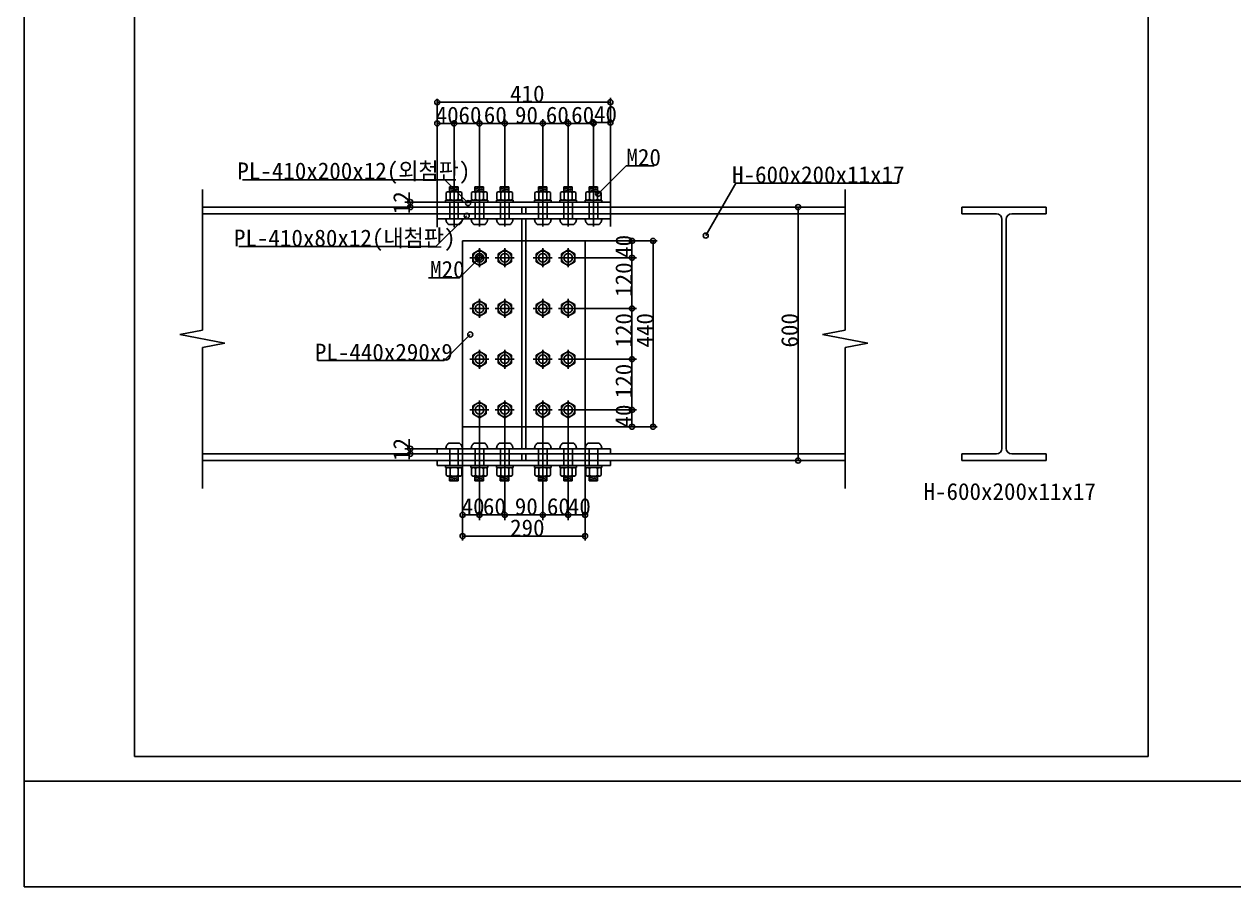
# Model space of a CAD drawing. Extents: x 48 to 5892, y 68 to 4152.
# Drawn here: x 48 to 2912, y 68 to 2110 of the extents above; entities that cross this region are included whole.
import ezdxf

# ---------------------------------------------------------------- set-up
doc = ezdxf.new("R2010")
doc.units = 0
doc.layers.add('_0-0_', color=7, linetype='CONTINUOUS')

msp = doc.modelspace()

# ---------------------------------------------------------------- linework, layer by layer
at = {"layer": '_0-0_', "color": 6}
for p in [(48.1, 4151.6614), (5891.8999, 68.26139)]:
    msp.add_line(p, (48.1, 68.26139), dxfattribs=at)
at = {"layer": '_0-0_', "color": 2}
for p, q in [((309.04999, 376.61137), (309.04999, 3893.3114)), ((2709.05, 3893.3114), (2709.05, 376.61137)), ((2267.7399, 1677.0714), (2467.74, 1677.0714)), ((2267.7399, 1677.0714), (2267.7399, 1661.0713)), ((2267.7399, 1661.0713), (2349.74, 1661.0713)), ((2385.7399, 1661.0713), (2467.74, 1661.0713)), ((2467.74, 1677.0714), (2467.74, 1661.0713)), ((2362.7399, 1648.0713), (2362.7399, 1106.0713)), ((2372.74, 1648.0713), (2372.74, 1106.0713)), ((2267.7399, 1093.0714), (2349.74, 1093.0714)), ((2267.7399, 1077.0714), (2267.7399, 1093.0714)), ((2385.7399, 1093.0714), (2467.74, 1093.0714)), ((2467.74, 1077.0714), (2467.74, 1093.0714)), ((2267.7399, 1077.0714), (2467.74, 1077.0714)), ((2709.05, 376.61137), (309.04999, 376.61137)), ((5891.8999, 318.26139), (48.1, 318.26139))]:
    msp.add_line(p, q, dxfattribs=at)
at = {"layer": '_0-0_', "color": 4}
for p, q in [((1025.7999, 1803.1413), (1025.7999, 1933.6414)), ((1025.7999, 1925.1414), (1435.8, 1925.1414)), ((1435.8, 1805.1414), (1435.8, 1935.6413)), ((1025.7999, 1875.1413), (1065.8, 1875.1413)), ((1065.8, 1803.1413), (1065.8, 1883.1414)), ((1065.8, 1875.1413), (1125.8, 1875.1413)), ((1125.8, 1805.1414), (1125.8, 1885.1413)), ((1125.8, 1875.1413), (1185.8, 1875.1413)), ((1185.8, 1805.1414), (1185.8, 1885.1413)), ((1185.8, 1875.1413), (1275.7999, 1875.1413)), ((1275.7999, 1805.1414), (1275.7999, 1885.1413)), ((1335.7999, 1875.1413), (1275.7999, 1875.1413)), ((1335.7999, 1805.1414), (1335.7999, 1885.1413)), ((1395.8, 1875.1413), (1335.7999, 1875.1413)), ((1395.8, 1805.1414), (1395.8, 1885.1413)), ((1435.8, 1877.1413), (1395.8, 1877.1413)), ((1025.7999, 1629.3813), (1025.7999, 1817.3813)), ((1065.8, 1629.3813), (1065.8, 1817.3813)), ((1125.8, 1631.3813), (1125.8, 1819.3813)), ((1185.8, 1631.3813), (1185.8, 1819.3813)), ((1275.7999, 1631.3813), (1275.7999, 1819.3813)), ((1335.7999, 1631.3813), (1335.7999, 1819.3813)), ((1395.8, 1631.3813), (1395.8, 1819.3813)), ((1435.8, 1631.3813), (1435.8, 1819.3813)), ((1472.888, 1775.0583), (1406.5179, 1708.6884)), ((1539.1469, 1775.0583), (1472.888, 1775.0583)), ((469.99998, 1719.0949), (469.99998, 1385.4149)), ((564.85999, 1741.8814), (1043.5579, 1741.8814)), ((1043.5579, 1741.8814), (1098.8, 1686.6394)), ((1055.2199, 1725.2013), (1075.22, 1721.5613)), ((1055.2199, 1721.6114), (1075.22, 1717.9713)), ((1115.2199, 1725.2013), (1135.2199, 1721.5613)), ((1115.2199, 1721.6114), (1135.2199, 1717.9713)), ((1175.2199, 1725.2013), (1195.2199, 1721.5613)), ((1175.2199, 1721.6114), (1195.2199, 1717.9713)), ((1265.2199, 1725.2013), (1285.22, 1721.5613)), ((1265.2199, 1721.6114), (1285.22, 1717.9713)), ((1325.2199, 1725.2013), (1345.22, 1721.5613)), ((1325.2199, 1721.6114), (1345.22, 1717.9713)), ((1385.2199, 1725.2013), (1405.22, 1721.5613)), ((1385.2199, 1721.6114), (1405.22, 1717.9713)), ((1733.0215, 1733.8913), (1661.3262, 1609.7113)), ((2117.3241, 1733.8913), (1733.0215, 1733.8913)), ((1991.6, 1719.0949), (1991.6, 1385.4149)), ((1055.2199, 1717.6214), (1072.4009, 1714.5014)), ((1115.2199, 1717.6214), (1132.4009, 1714.5014)), ((1175.2199, 1717.6214), (1192.4009, 1714.5014)), ((1265.2199, 1717.6214), (1282.4009, 1714.5014)), ((1325.2199, 1717.6214), (1342.4009, 1714.5014)), ((1385.2199, 1717.6214), (1402.4009, 1714.5014)), ((994.24038, 1689.0714), (948.85948, 1689.0714)), ((994.24038, 1677.0714), (948.85948, 1677.0714)), ((962.10931, 1689.0714), (962.10931, 1677.0714)), ((1040.86, 1689.0714), (986.64592, 1689.0714)), ((1040.86, 1677.0714), (986.64592, 1677.0714)), ((1055.805, 1689.0714), (1055.805, 1649.0713)), ((1075.805, 1689.0714), (1075.805, 1649.0713)), ((1115.8049, 1689.0714), (1115.8049, 1649.0713)), ((1135.805, 1689.0714), (1135.805, 1649.0713)), ((1175.8049, 1689.0714), (1175.8049, 1649.0713)), ((1195.805, 1689.0714), (1195.805, 1649.0713)), ((1265.805, 1689.0714), (1265.805, 1649.0713)), ((1285.8049, 1689.0714), (1285.8049, 1649.0713)), ((1325.805, 1689.0714), (1325.805, 1649.0713)), ((1345.8049, 1689.0714), (1345.8049, 1649.0713)), ((1385.805, 1689.0714), (1385.805, 1649.0713)), ((1405.805, 1689.0714), (1405.805, 1649.0713)), ((1879.9299, 1077.0714), (1879.9299, 1677.0714)), ((1022.5709, 1583.4013), (1095.813, 1656.6434)), ((555.86001, 1583.4013), (1022.5709, 1583.4013)), ((1125.8, 1534.5713), (1125.8, 1579.5713)), ((1185.8, 1534.5713), (1185.8, 1579.5713)), ((1225.7999, 1157.0713), (1225.7999, 1597.0713)), ((1235.7999, 1157.0713), (1235.7999, 1597.0713)), ((1275.7999, 1534.5713), (1275.7999, 1579.5713)), ((1335.7999, 1597.0713), (1451.93, 1597.0713)), ((1335.7999, 1534.5713), (1335.7999, 1579.5713)), ((1440.93, 1597.0713), (1546.8, 1597.0713)), ((1486.9299, 1597.0713), (1486.9299, 1557.0714)), ((1536.93, 1597.0713), (1536.93, 1157.0713)), ((1078.4237, 1509.6951), (1125.8, 1557.0714)), ((1148.3, 1557.0714), (1103.3, 1557.0714)), ((1208.3, 1557.0714), (1163.3, 1557.0714)), ((1298.3, 1557.0714), (1253.2999, 1557.0714)), ((1358.3, 1557.0714), (1313.2999, 1557.0714)), ((1335.7999, 1557.0714), (1451.93, 1557.0714)), ((1440.93, 1557.0714), (1497.9299, 1557.0714)), ((1486.9299, 1437.0713), (1486.9299, 1557.0714)), ((1005.2537, 1509.6951), (1078.4237, 1509.6951)), ((1148.3, 1437.0713), (1103.3, 1437.0713)), ((1125.8, 1414.5713), (1125.8, 1459.5713)), ((1208.3, 1437.0713), (1163.3, 1437.0713)), ((1185.8, 1414.5713), (1185.8, 1459.5713)), ((1298.3, 1437.0713), (1253.2999, 1437.0713)), ((1275.7999, 1414.5713), (1275.7999, 1459.5713)), ((1358.3, 1437.0713), (1313.2999, 1437.0713)), ((1335.7999, 1414.5713), (1335.7999, 1459.5713)), ((1335.7999, 1437.0713), (1451.93, 1437.0713)), ((1440.93, 1437.0713), (1497.9299, 1437.0713)), ((1486.9299, 1317.0713), (1486.9299, 1437.0713)), ((469.99998, 1385.4149), (416.65998, 1375.2548)), ((416.65998, 1375.2548), (523.34002, 1354.9349)), ((1042.3172, 1313.8788), (1103.9982, 1375.5598)), ((1991.6, 1385.4149), (1938.26, 1375.2548)), ((1938.26, 1375.2548), (2044.94, 1354.9349)), ((523.34002, 1354.9349), (469.99998, 1344.7748)), ((2044.94, 1354.9349), (1991.6, 1344.7748)), ((469.99998, 1344.7748), (469.99998, 1011.0948)), ((1125.8, 1294.5714), (1125.8, 1339.5713)), ((1185.8, 1294.5714), (1185.8, 1339.5713)), ((1275.7999, 1294.5714), (1275.7999, 1339.5713)), ((1335.7999, 1294.5714), (1335.7999, 1339.5713)), ((1991.6, 1344.7748), (1991.6, 1011.0948)), ((742.86001, 1313.8788), (1042.3172, 1313.8788)), ((1148.3, 1317.0713), (1103.3, 1317.0713)), ((1208.3, 1317.0713), (1163.3, 1317.0713)), ((1298.3, 1317.0713), (1253.2999, 1317.0713)), ((1358.3, 1317.0713), (1313.2999, 1317.0713)), ((1335.7999, 1317.0713), (1451.93, 1317.0713)), ((1440.93, 1317.0713), (1497.9299, 1317.0713)), ((1486.9299, 1197.0714), (1486.9299, 1317.0713)), ((1085.7999, 1207.0714), (1085.7999, 982.0949)), ((1125.8, 1174.5714), (1125.8, 1219.5713)), ((1125.8, 1207.0714), (1125.8, 982.0949)), ((1185.8, 1174.5714), (1185.8, 1219.5713)), ((1185.8, 1207.0714), (1185.8, 982.0949)), ((1275.7999, 1174.5714), (1275.7999, 1219.5713)), ((1275.7999, 1207.0714), (1275.7999, 982.0949)), ((1335.7999, 1174.5714), (1335.7999, 1219.5713)), ((1335.7999, 1207.0714), (1335.7999, 982.0949)), ((1375.8, 1207.0714), (1375.8, 982.0949)), ((1148.3, 1197.0714), (1103.3, 1197.0714)), ((1208.3, 1197.0714), (1163.3, 1197.0714)), ((1298.3, 1197.0714), (1253.2999, 1197.0714)), ((1358.3, 1197.0714), (1313.2999, 1197.0714)), ((1335.7999, 1197.0714), (1451.93, 1197.0714)), ((1440.93, 1197.0714), (1497.9299, 1197.0714)), ((1486.9299, 1197.0714), (1486.9299, 1157.0713)), ((1335.7999, 1157.0713), (1451.93, 1157.0713)), ((1440.93, 1157.0713), (1546.8, 1157.0713)), ((994.24038, 1105.0713), (948.85948, 1105.0713)), ((994.24038, 1093.0714), (948.85948, 1093.0714)), ((962.10931, 1093.0714), (962.10931, 1105.0713)), ((1040.86, 1105.0713), (986.64592, 1105.0713)), ((1040.86, 1093.0714), (986.64592, 1093.0714)), ((1055.805, 1065.0714), (1055.805, 1105.0713)), ((1075.805, 1065.0714), (1075.805, 1105.0713)), ((1115.8049, 1065.0714), (1115.8049, 1105.0713)), ((1135.805, 1065.0714), (1135.805, 1105.0713)), ((1175.8049, 1065.0714), (1175.8049, 1105.0713)), ((1195.805, 1065.0714), (1195.805, 1105.0713)), ((1265.805, 1065.0714), (1265.805, 1105.0713)), ((1285.8049, 1065.0714), (1285.8049, 1105.0713)), ((1325.805, 1065.0714), (1325.805, 1105.0713)), ((1345.8049, 1065.0714), (1345.8049, 1105.0713)), ((1385.805, 1065.0714), (1385.805, 1105.0713)), ((1405.805, 1065.0714), (1405.805, 1105.0713)), ((1055.2199, 1036.5214), (1072.4009, 1039.6413)), ((1055.2199, 1032.5313), (1075.22, 1036.1713)), ((1055.2199, 1028.9413), (1075.22, 1032.5814)), ((1115.2199, 1036.5214), (1132.4009, 1039.6413)), ((1115.2199, 1032.5313), (1135.2199, 1036.1713)), ((1115.2199, 1028.9413), (1135.2199, 1032.5814)), ((1175.2199, 1036.5214), (1192.4009, 1039.6413)), ((1175.2199, 1032.5313), (1195.2199, 1036.1713)), ((1175.2199, 1028.9413), (1195.2199, 1032.5814)), ((1265.2199, 1036.5214), (1282.4009, 1039.6413)), ((1265.2199, 1032.5313), (1285.22, 1036.1713)), ((1265.2199, 1028.9413), (1285.22, 1032.5814)), ((1325.2199, 1036.5214), (1342.4009, 1039.6413)), ((1325.2199, 1032.5313), (1345.22, 1036.1713)), ((1325.2199, 1028.9413), (1345.22, 1032.5814)), ((1385.2199, 1036.5214), (1402.4009, 1039.6413)), ((1385.2199, 1032.5313), (1405.22, 1036.1713)), ((1385.2199, 1028.9413), (1405.22, 1032.5814)), ((1085.7999, 987.38134), (1085.7999, 888.14139)), ((1125.8, 987.38134), (1125.8, 936.38138)), ((1185.8, 987.38134), (1185.8, 936.38138)), ((1275.7999, 987.38134), (1275.7999, 936.38138)), ((1335.7999, 987.38134), (1335.7999, 936.38138)), ((1375.8, 987.38134), (1375.8, 888.14139)), ((1085.7999, 948.38136), (1125.8, 948.38136)), ((1185.8, 948.38136), (1125.8, 948.38136)), ((1185.8, 948.38136), (1275.7999, 948.38136)), ((1335.7999, 948.38136), (1275.7999, 948.38136)), ((1335.7999, 948.38136), (1375.8, 948.38136)), ((1085.7999, 898.38138), (1375.8, 898.38138))]:
    msp.add_line(p, q, dxfattribs=at)
at = {"layer": '_0-0_', "color": 3}
for p, q in [((1055.2199, 1725.2013), (1055.2199, 1713.5714)), ((1075.22, 1725.2013), (1055.2199, 1725.2013)), ((1075.22, 1725.2013), (1075.22, 1713.5714)), ((1115.2199, 1725.2013), (1115.2199, 1713.5714)), ((1135.2199, 1725.2013), (1115.2199, 1725.2013)), ((1135.2199, 1725.2013), (1135.2199, 1713.5714)), ((1175.2199, 1725.2013), (1175.2199, 1713.5714)), ((1195.2199, 1725.2013), (1175.2199, 1725.2013)), ((1195.2199, 1725.2013), (1195.2199, 1713.5714)), ((1265.2199, 1725.2013), (1265.2199, 1713.5714)), ((1285.22, 1725.2013), (1265.2199, 1725.2013)), ((1285.22, 1725.2013), (1285.22, 1713.5714)), ((1325.2199, 1725.2013), (1325.2199, 1713.5714)), ((1345.22, 1725.2013), (1325.2199, 1725.2013)), ((1345.22, 1725.2013), (1345.22, 1713.5714)), ((1385.2199, 1725.2013), (1385.2199, 1713.5714)), ((1405.22, 1725.2013), (1385.2199, 1725.2013)), ((1405.22, 1725.2013), (1405.22, 1713.5714)), ((1045.8049, 1693.5714), (1085.8049, 1693.5714)), ((1045.8049, 1689.0714), (1045.8049, 1693.5714)), ((1050.505, 1713.5714), (1047.2999, 1711.4003)), ((1047.2999, 1695.7313), (1047.2999, 1711.4003)), ((1050.505, 1693.5714), (1047.2999, 1695.7313)), ((1050.505, 1713.5714), (1081.1039, 1713.5714)), ((1050.505, 1693.5714), (1081.1039, 1693.5714)), ((1053.359, 1713.5714), (1056.5729, 1711.4003)), ((1053.359, 1693.5714), (1056.5729, 1695.7313)), ((1059.7689, 1713.5714), (1056.5729, 1711.4003)), ((1056.5729, 1695.7313), (1056.5729, 1711.4003)), ((1059.7689, 1693.5714), (1056.5729, 1695.7313)), ((1071.84, 1713.5714), (1075.036, 1711.4003)), ((1071.84, 1693.5714), (1075.036, 1695.7313)), ((1078.241, 1713.5714), (1075.036, 1711.4003)), ((1075.036, 1695.7313), (1075.036, 1711.4003)), ((1078.241, 1693.5714), (1075.036, 1695.7313)), ((1081.1039, 1713.5714), (1084.2999, 1711.4003)), ((1081.1039, 1693.5714), (1084.2999, 1695.7313)), ((1084.2999, 1695.7313), (1084.2999, 1711.4003)), ((1085.8049, 1693.5714), (1085.8049, 1689.0714)), ((1105.8049, 1693.5714), (1145.805, 1693.5714)), ((1105.8049, 1689.0714), (1105.8049, 1693.5714)), ((1110.5049, 1713.5714), (1107.2999, 1711.4003)), ((1107.2999, 1695.7313), (1107.2999, 1711.4003)), ((1110.5049, 1693.5714), (1107.2999, 1695.7313)), ((1110.5049, 1713.5714), (1141.1039, 1713.5714)), ((1110.5049, 1693.5714), (1141.1039, 1693.5714)), ((1113.359, 1713.5714), (1116.5729, 1711.4003)), ((1113.359, 1693.5714), (1116.5729, 1695.7313)), ((1119.7689, 1713.5714), (1116.5729, 1711.4003)), ((1116.5729, 1695.7313), (1116.5729, 1711.4003)), ((1119.7689, 1693.5714), (1116.5729, 1695.7313)), ((1131.8399, 1713.5714), (1135.036, 1711.4003)), ((1131.8399, 1693.5714), (1135.036, 1695.7313)), ((1138.241, 1713.5714), (1135.036, 1711.4003)), ((1135.036, 1695.7313), (1135.036, 1711.4003)), ((1138.241, 1693.5714), (1135.036, 1695.7313)), ((1141.1039, 1713.5714), (1144.2999, 1711.4003)), ((1141.1039, 1693.5714), (1144.2999, 1695.7313)), ((1144.2999, 1695.7313), (1144.2999, 1711.4003)), ((1145.805, 1693.5714), (1145.805, 1689.0714)), ((1165.8049, 1693.5714), (1205.805, 1693.5714)), ((1165.8049, 1689.0714), (1165.8049, 1693.5714)), ((1170.5049, 1713.5714), (1167.2999, 1711.4003)), ((1167.2999, 1695.7313), (1167.2999, 1711.4003)), ((1170.5049, 1693.5714), (1167.2999, 1695.7313)), ((1170.5049, 1713.5714), (1201.1039, 1713.5714)), ((1170.5049, 1693.5714), (1201.1039, 1693.5714)), ((1173.359, 1713.5714), (1176.5729, 1711.4003)), ((1173.359, 1693.5714), (1176.5729, 1695.7313)), ((1179.7689, 1713.5714), (1176.5729, 1711.4003)), ((1176.5729, 1695.7313), (1176.5729, 1711.4003)), ((1179.7689, 1693.5714), (1176.5729, 1695.7313)), ((1191.8399, 1713.5714), (1195.036, 1711.4003)), ((1191.8399, 1693.5714), (1195.036, 1695.7313)), ((1198.241, 1713.5714), (1195.036, 1711.4003)), ((1195.036, 1695.7313), (1195.036, 1711.4003)), ((1198.241, 1693.5714), (1195.036, 1695.7313)), ((1201.1039, 1713.5714), (1204.2999, 1711.4003)), ((1201.1039, 1693.5714), (1204.2999, 1695.7313)), ((1204.2999, 1695.7313), (1204.2999, 1711.4003)), ((1205.805, 1693.5714), (1205.805, 1689.0714)), ((1255.805, 1693.5714), (1295.8049, 1693.5714)), ((1255.805, 1689.0714), (1255.805, 1693.5714)), ((1260.505, 1713.5714), (1257.3, 1711.4003)), ((1257.3, 1695.7313), (1257.3, 1711.4003)), ((1260.505, 1693.5714), (1257.3, 1695.7313)), ((1260.505, 1713.5714), (1291.104, 1713.5714)), ((1260.505, 1693.5714), (1291.104, 1693.5714)), ((1263.3589, 1713.5714), (1266.5729, 1711.4003)), ((1263.3589, 1693.5714), (1266.5729, 1695.7313)), ((1269.769, 1713.5714), (1266.5729, 1711.4003)), ((1266.5729, 1695.7313), (1266.5729, 1711.4003)), ((1269.769, 1693.5714), (1266.5729, 1695.7313)), ((1281.84, 1713.5714), (1285.036, 1711.4003)), ((1281.84, 1693.5714), (1285.036, 1695.7313)), ((1288.2409, 1713.5714), (1285.036, 1711.4003)), ((1285.036, 1695.7313), (1285.036, 1711.4003)), ((1288.2409, 1693.5714), (1285.036, 1695.7313)), ((1291.104, 1713.5714), (1294.3, 1711.4003)), ((1291.104, 1693.5714), (1294.3, 1695.7313)), ((1294.3, 1695.7313), (1294.3, 1711.4003)), ((1295.8049, 1693.5714), (1295.8049, 1689.0714)), ((1315.805, 1693.5714), (1355.8049, 1693.5714)), ((1315.805, 1689.0714), (1315.805, 1693.5714)), ((1320.505, 1713.5714), (1317.2999, 1711.4003)), ((1317.2999, 1695.7313), (1317.2999, 1711.4003)), ((1320.505, 1693.5714), (1317.2999, 1695.7313)), ((1320.505, 1713.5714), (1351.1039, 1713.5714)), ((1320.505, 1693.5714), (1351.1039, 1693.5714)), ((1323.359, 1713.5714), (1326.5729, 1711.4003)), ((1323.359, 1693.5714), (1326.5729, 1695.7313)), ((1329.7689, 1713.5714), (1326.5729, 1711.4003)), ((1326.5729, 1695.7313), (1326.5729, 1711.4003)), ((1329.7689, 1693.5714), (1326.5729, 1695.7313)), ((1341.84, 1713.5714), (1345.036, 1711.4003)), ((1341.84, 1693.5714), (1345.036, 1695.7313)), ((1348.2409, 1713.5714), (1345.036, 1711.4003)), ((1345.036, 1695.7313), (1345.036, 1711.4003)), ((1348.2409, 1693.5714), (1345.036, 1695.7313)), ((1351.1039, 1713.5714), (1354.3, 1711.4003)), ((1351.1039, 1693.5714), (1354.3, 1695.7313)), ((1354.3, 1695.7313), (1354.3, 1711.4003)), ((1355.8049, 1693.5714), (1355.8049, 1689.0714)), ((1375.8049, 1693.5714), (1415.8049, 1693.5714)), ((1375.8049, 1689.0714), (1375.8049, 1693.5714)), ((1380.505, 1713.5714), (1377.2999, 1711.4003)), ((1377.2999, 1695.7313), (1377.2999, 1711.4003)), ((1380.505, 1693.5714), (1377.2999, 1695.7313)), ((1380.505, 1713.5714), (1411.1039, 1713.5714)), ((1380.505, 1693.5714), (1411.1039, 1693.5714)), ((1383.359, 1713.5714), (1386.5729, 1711.4003)), ((1383.359, 1693.5714), (1386.5729, 1695.7313)), ((1389.7689, 1713.5714), (1386.5729, 1711.4003)), ((1386.5729, 1695.7313), (1386.5729, 1711.4003)), ((1389.7689, 1693.5714), (1386.5729, 1695.7313)), ((1401.84, 1713.5714), (1405.036, 1711.4003)), ((1401.84, 1693.5714), (1405.036, 1695.7313)), ((1408.2409, 1713.5714), (1405.036, 1711.4003)), ((1405.036, 1695.7313), (1405.036, 1711.4003)), ((1408.2409, 1693.5714), (1405.036, 1695.7313)), ((1411.1039, 1713.5714), (1414.3, 1711.4003)), ((1411.1039, 1693.5714), (1414.3, 1695.7313)), ((1414.3, 1695.7313), (1414.3, 1711.4003)), ((1415.8049, 1693.5714), (1415.8049, 1689.0714)), ((1991.6, 1677.0714), (469.99998, 1677.0714)), ((1991.6, 1661.0713), (469.99998, 1661.0713)), ((1025.7999, 1689.0714), (1435.8, 1689.0714)), ((1025.7999, 1677.0714), (1025.7999, 1689.0714)), ((1435.8, 1677.0714), (1025.7999, 1677.0714)), ((1025.7999, 1661.0713), (1435.8, 1661.0713)), ((1025.7999, 1649.0713), (1025.7999, 1661.0713)), ((1085.8049, 1689.0714), (1045.8049, 1689.0714)), ((1145.805, 1689.0714), (1105.8049, 1689.0714)), ((1205.805, 1689.0714), (1165.8049, 1689.0714)), ((1225.7999, 1661.0713), (1225.7999, 1677.0714)), ((1235.7999, 1661.0713), (1235.7999, 1677.0714)), ((1295.8049, 1689.0714), (1255.805, 1689.0714)), ((1355.8049, 1689.0714), (1315.805, 1689.0714)), ((1415.8049, 1689.0714), (1375.8049, 1689.0714)), ((1435.8, 1689.0714), (1435.8, 1677.0714)), ((1435.8, 1661.0713), (1435.8, 1649.0713)), ((1435.8, 1649.0713), (1025.7999, 1649.0713)), ((1085.2999, 1649.0713), (1046.2999, 1649.0713)), ((1046.2999, 1649.0713), (1046.3992, 1647.3448)), ((1046.3992, 1647.3448), (1046.6966, 1645.6474)), ((1046.6966, 1645.6474), (1047.1925, 1643.9788)), ((1047.1925, 1643.9788), (1047.8867, 1642.3393)), ((1047.8867, 1642.3393), (1048.7793, 1640.7288)), ((1048.7793, 1640.7288), (1049.8701, 1639.1474)), ((1049.8701, 1639.1474), (1051.1594, 1637.5949)), ((1051.1594, 1637.5949), (1052.6469, 1636.0714)), ((1078.953, 1636.0714), (1052.6469, 1636.0714)), ((1080.4405, 1637.5949), (1078.953, 1636.0714)), ((1081.7297, 1639.1474), (1080.4405, 1637.5949)), ((1082.8206, 1640.7288), (1081.7297, 1639.1474)), ((1083.7132, 1642.3393), (1082.8206, 1640.7288)), ((1084.4074, 1643.9788), (1083.7132, 1642.3393)), ((1084.9033, 1645.6474), (1084.4074, 1643.9788)), ((1085.2008, 1647.3448), (1084.9033, 1645.6474)), ((1085.2999, 1649.0713), (1085.2008, 1647.3448)), ((1145.2999, 1649.0713), (1106.2999, 1649.0713)), ((1106.2999, 1649.0713), (1106.3992, 1647.3448)), ((1106.3992, 1647.3448), (1106.6966, 1645.6474)), ((1106.6966, 1645.6474), (1107.1925, 1643.9788)), ((1107.1925, 1643.9788), (1107.8867, 1642.3393)), ((1107.8867, 1642.3393), (1108.7793, 1640.7288)), ((1108.7793, 1640.7288), (1109.8701, 1639.1474)), ((1109.8701, 1639.1474), (1111.1594, 1637.5949)), ((1111.1594, 1637.5949), (1112.647, 1636.0714)), ((1138.953, 1636.0714), (1112.647, 1636.0714)), ((1140.4405, 1637.5949), (1138.953, 1636.0714)), ((1141.7297, 1639.1474), (1140.4405, 1637.5949)), ((1142.8207, 1640.7288), (1141.7297, 1639.1474)), ((1143.7132, 1642.3393), (1142.8207, 1640.7288)), ((1144.4074, 1643.9788), (1143.7132, 1642.3393)), ((1144.9033, 1645.6474), (1144.4074, 1643.9788)), ((1145.2008, 1647.3448), (1144.9033, 1645.6474)), ((1145.2999, 1649.0713), (1145.2008, 1647.3448)), ((1205.2999, 1649.0713), (1166.2999, 1649.0713)), ((1166.2999, 1649.0713), (1166.3991, 1647.3448)), ((1166.3991, 1647.3448), (1166.6966, 1645.6474)), ((1166.6966, 1645.6474), (1167.1925, 1643.9788)), ((1167.1925, 1643.9788), (1167.8867, 1642.3393)), ((1167.8867, 1642.3393), (1168.7792, 1640.7288)), ((1168.7792, 1640.7288), (1169.8701, 1639.1474)), ((1169.8701, 1639.1474), (1171.1593, 1637.5949)), ((1171.1593, 1637.5949), (1172.647, 1636.0714)), ((1198.9529, 1636.0714), (1172.647, 1636.0714)), ((1200.4405, 1637.5949), (1198.9529, 1636.0714)), ((1201.7297, 1639.1474), (1200.4405, 1637.5949)), ((1202.8207, 1640.7288), (1201.7297, 1639.1474)), ((1203.7132, 1642.3393), (1202.8207, 1640.7288)), ((1204.4074, 1643.9788), (1203.7132, 1642.3393)), ((1204.9032, 1645.6474), (1204.4074, 1643.9788)), ((1205.2008, 1647.3448), (1204.9032, 1645.6474)), ((1205.2999, 1649.0713), (1205.2008, 1647.3448)), ((1225.7999, 1649.0713), (1225.7999, 1597.0713)), ((1235.7999, 1649.0713), (1235.7999, 1597.0713)), ((1295.3, 1649.0713), (1256.3, 1649.0713)), ((1256.3, 1649.0713), (1256.3991, 1647.3448)), ((1256.3991, 1647.3448), (1256.6966, 1645.6474)), ((1256.6966, 1645.6474), (1257.1925, 1643.9788)), ((1257.1925, 1643.9788), (1257.8867, 1642.3393)), ((1257.8867, 1642.3393), (1258.7793, 1640.7288)), ((1258.7793, 1640.7288), (1259.8702, 1639.1474)), ((1259.8702, 1639.1474), (1261.1594, 1637.5949)), ((1261.1594, 1637.5949), (1262.6469, 1636.0714)), ((1288.953, 1636.0714), (1262.6469, 1636.0714)), ((1290.4405, 1637.5949), (1288.953, 1636.0714)), ((1291.7298, 1639.1474), (1290.4405, 1637.5949)), ((1292.8206, 1640.7288), (1291.7298, 1639.1474)), ((1293.7132, 1642.3393), (1292.8206, 1640.7288)), ((1294.4074, 1643.9788), (1293.7132, 1642.3393)), ((1294.9033, 1645.6474), (1294.4074, 1643.9788)), ((1295.2007, 1647.3448), (1294.9033, 1645.6474)), ((1295.3, 1649.0713), (1295.2007, 1647.3448)), ((1355.2999, 1649.0713), (1316.3, 1649.0713)), ((1316.3, 1649.0713), (1316.3991, 1647.3448)), ((1316.3991, 1647.3448), (1316.6966, 1645.6474)), ((1316.6966, 1645.6474), (1317.1925, 1643.9788)), ((1317.1925, 1643.9788), (1317.8867, 1642.3393)), ((1317.8867, 1642.3393), (1318.7793, 1640.7288)), ((1318.7793, 1640.7288), (1319.8702, 1639.1474)), ((1319.8702, 1639.1474), (1321.1594, 1637.5949)), ((1321.1594, 1637.5949), (1322.6469, 1636.0714)), ((1348.953, 1636.0714), (1322.6469, 1636.0714)), ((1350.4405, 1637.5949), (1348.953, 1636.0714)), ((1351.7297, 1639.1474), (1350.4405, 1637.5949)), ((1352.8206, 1640.7288), (1351.7297, 1639.1474)), ((1353.7132, 1642.3393), (1352.8206, 1640.7288)), ((1354.4074, 1643.9788), (1353.7132, 1642.3393)), ((1354.9033, 1645.6474), (1354.4074, 1643.9788)), ((1355.2008, 1647.3448), (1354.9033, 1645.6474)), ((1355.2999, 1649.0713), (1355.2008, 1647.3448)), ((1415.2999, 1649.0713), (1376.3, 1649.0713)), ((1376.3, 1649.0713), (1376.3991, 1647.3448)), ((1376.3991, 1647.3448), (1376.6966, 1645.6474)), ((1376.6966, 1645.6474), (1377.1925, 1643.9788)), ((1377.1925, 1643.9788), (1377.8867, 1642.3393)), ((1377.8867, 1642.3393), (1378.7793, 1640.7288)), ((1378.7793, 1640.7288), (1379.8702, 1639.1474)), ((1379.8702, 1639.1474), (1381.1594, 1637.5949)), ((1381.1594, 1637.5949), (1382.6469, 1636.0714)), ((1408.953, 1636.0714), (1382.6469, 1636.0714)), ((1410.4405, 1637.5949), (1408.953, 1636.0714)), ((1411.7297, 1639.1474), (1410.4405, 1637.5949)), ((1412.8206, 1640.7288), (1411.7297, 1639.1474)), ((1413.7132, 1642.3393), (1412.8206, 1640.7288)), ((1414.4074, 1643.9788), (1413.7132, 1642.3393)), ((1414.9033, 1645.6474), (1414.4074, 1643.9788)), ((1415.2008, 1647.3448), (1414.9033, 1645.6474)), ((1415.2999, 1649.0713), (1415.2008, 1647.3448)), ((1085.7999, 1597.0713), (1375.8, 1597.0713)), ((1085.7999, 1157.0713), (1085.7999, 1597.0713)), ((1109.805, 1566.3264), (1125.8, 1575.5714)), ((1125.8, 1575.5714), (1141.805, 1566.3264)), ((1169.805, 1566.3264), (1185.8, 1575.5714)), ((1185.8, 1575.5714), (1201.805, 1566.3264)), ((1259.805, 1566.3264), (1275.7999, 1575.5714)), ((1275.7999, 1575.5714), (1291.805, 1566.3264)), ((1319.805, 1566.3264), (1335.7999, 1575.5714)), ((1335.7999, 1575.5714), (1351.805, 1566.3264)), ((1375.8, 1597.0713), (1375.8, 1157.0713)), ((1109.805, 1547.8163), (1109.805, 1566.3264)), ((1125.8, 1538.5713), (1109.805, 1547.8163)), ((1141.805, 1547.8264), (1125.8, 1538.5713)), ((1141.805, 1566.3264), (1141.805, 1547.8264)), ((1169.805, 1547.8163), (1169.805, 1566.3264)), ((1185.8, 1538.5713), (1169.805, 1547.8163)), ((1201.805, 1547.8264), (1185.8, 1538.5713)), ((1201.805, 1566.3264), (1201.805, 1547.8264)), ((1259.805, 1547.8163), (1259.805, 1566.3264)), ((1275.7999, 1538.5713), (1259.805, 1547.8163)), ((1291.805, 1547.8264), (1275.7999, 1538.5713)), ((1291.805, 1566.3264), (1291.805, 1547.8264)), ((1319.805, 1547.8163), (1319.805, 1566.3264)), ((1335.7999, 1538.5713), (1319.805, 1547.8163)), ((1351.805, 1547.8264), (1335.7999, 1538.5713)), ((1351.805, 1566.3264), (1351.805, 1547.8264)), ((1109.805, 1446.3264), (1125.8, 1455.5714)), ((1109.805, 1427.8164), (1109.805, 1446.3264)), ((1125.8, 1455.5714), (1141.805, 1446.3264)), ((1141.805, 1446.3264), (1141.805, 1427.8263)), ((1169.805, 1446.3264), (1185.8, 1455.5714)), ((1169.805, 1427.8164), (1169.805, 1446.3264)), ((1185.8, 1455.5714), (1201.805, 1446.3264)), ((1201.805, 1446.3264), (1201.805, 1427.8263)), ((1259.805, 1446.3264), (1275.7999, 1455.5714)), ((1259.805, 1427.8164), (1259.805, 1446.3264)), ((1275.7999, 1455.5714), (1291.805, 1446.3264)), ((1291.805, 1446.3264), (1291.805, 1427.8263)), ((1319.805, 1446.3264), (1335.7999, 1455.5714)), ((1319.805, 1427.8164), (1319.805, 1446.3264)), ((1335.7999, 1455.5714), (1351.805, 1446.3264)), ((1351.805, 1446.3264), (1351.805, 1427.8263)), ((1125.8, 1418.5714), (1109.805, 1427.8164)), ((1141.805, 1427.8263), (1125.8, 1418.5714)), ((1185.8, 1418.5714), (1169.805, 1427.8164)), ((1201.805, 1427.8263), (1185.8, 1418.5714)), ((1275.7999, 1418.5714), (1259.805, 1427.8164)), ((1291.805, 1427.8263), (1275.7999, 1418.5714)), ((1335.7999, 1418.5714), (1319.805, 1427.8164)), ((1351.805, 1427.8263), (1335.7999, 1418.5714)), ((1109.805, 1326.3263), (1125.8, 1335.5713)), ((1109.805, 1307.8164), (1109.805, 1326.3263)), ((1125.8, 1335.5713), (1141.805, 1326.3263)), ((1141.805, 1326.3263), (1141.805, 1307.8263)), ((1169.805, 1326.3263), (1185.8, 1335.5713)), ((1169.805, 1307.8164), (1169.805, 1326.3263)), ((1185.8, 1335.5713), (1201.805, 1326.3263)), ((1201.805, 1326.3263), (1201.805, 1307.8263)), ((1259.805, 1326.3263), (1275.7999, 1335.5713)), ((1259.805, 1307.8164), (1259.805, 1326.3263)), ((1275.7999, 1335.5713), (1291.805, 1326.3263)), ((1291.805, 1326.3263), (1291.805, 1307.8263)), ((1319.805, 1326.3263), (1335.7999, 1335.5713)), ((1319.805, 1307.8164), (1319.805, 1326.3263)), ((1335.7999, 1335.5713), (1351.805, 1326.3263)), ((1351.805, 1326.3263), (1351.805, 1307.8263)), ((1125.8, 1298.5714), (1109.805, 1307.8164)), ((1141.805, 1307.8263), (1125.8, 1298.5714)), ((1185.8, 1298.5714), (1169.805, 1307.8164)), ((1201.805, 1307.8263), (1185.8, 1298.5714)), ((1275.7999, 1298.5714), (1259.805, 1307.8164)), ((1291.805, 1307.8263), (1275.7999, 1298.5714)), ((1335.7999, 1298.5714), (1319.805, 1307.8164)), ((1351.805, 1307.8263), (1335.7999, 1298.5714)), ((1109.805, 1206.3263), (1125.8, 1215.5713)), ((1109.805, 1187.8164), (1109.805, 1206.3263)), ((1125.8, 1215.5713), (1141.805, 1206.3263)), ((1141.805, 1206.3263), (1141.805, 1187.8264)), ((1169.805, 1206.3263), (1185.8, 1215.5713)), ((1169.805, 1187.8164), (1169.805, 1206.3263)), ((1185.8, 1215.5713), (1201.805, 1206.3263)), ((1201.805, 1206.3263), (1201.805, 1187.8264)), ((1259.805, 1206.3263), (1275.7999, 1215.5713)), ((1259.805, 1187.8164), (1259.805, 1206.3263)), ((1275.7999, 1215.5713), (1291.805, 1206.3263)), ((1291.805, 1206.3263), (1291.805, 1187.8264)), ((1319.805, 1206.3263), (1335.7999, 1215.5713)), ((1319.805, 1187.8164), (1319.805, 1206.3263)), ((1335.7999, 1215.5713), (1351.805, 1206.3263)), ((1351.805, 1206.3263), (1351.805, 1187.8264)), ((1125.8, 1178.5713), (1109.805, 1187.8164)), ((1141.805, 1187.8264), (1125.8, 1178.5713)), ((1185.8, 1178.5713), (1169.805, 1187.8164)), ((1201.805, 1187.8264), (1185.8, 1178.5713)), ((1275.7999, 1178.5713), (1259.805, 1187.8164)), ((1291.805, 1187.8264), (1275.7999, 1178.5713)), ((1335.7999, 1178.5713), (1319.805, 1187.8164)), ((1351.805, 1187.8264), (1335.7999, 1178.5713)), ((1375.8, 1157.0713), (1085.7999, 1157.0713)), ((1225.7999, 1105.0713), (1225.7999, 1157.0713)), ((1235.7999, 1105.0713), (1235.7999, 1157.0713)), ((1051.1594, 1116.5478), (1052.6469, 1118.0713)), ((1078.953, 1118.0713), (1052.6469, 1118.0713)), ((1080.4405, 1116.5478), (1078.953, 1118.0713)), ((1111.1594, 1116.5478), (1112.647, 1118.0713)), ((1138.953, 1118.0713), (1112.647, 1118.0713)), ((1140.4405, 1116.5478), (1138.953, 1118.0713)), ((1171.1593, 1116.5478), (1172.647, 1118.0713)), ((1198.9529, 1118.0713), (1172.647, 1118.0713)), ((1200.4405, 1116.5478), (1198.9529, 1118.0713)), ((1261.1594, 1116.5478), (1262.6469, 1118.0713)), ((1288.953, 1118.0713), (1262.6469, 1118.0713)), ((1290.4405, 1116.5478), (1288.953, 1118.0713)), ((1321.1594, 1116.5478), (1322.6469, 1118.0713)), ((1348.953, 1118.0713), (1322.6469, 1118.0713)), ((1350.4405, 1116.5478), (1348.953, 1118.0713)), ((1381.1594, 1116.5478), (1382.6469, 1118.0713)), ((1408.953, 1118.0713), (1382.6469, 1118.0713)), ((1410.4405, 1116.5478), (1408.953, 1118.0713)), ((1991.6, 1093.0714), (469.99998, 1093.0714)), ((1025.7999, 1105.0713), (1435.8, 1105.0713)), ((1025.7999, 1093.0714), (1025.7999, 1105.0713)), ((1435.8, 1093.0714), (1025.7999, 1093.0714)), ((1046.2999, 1105.0713), (1046.3992, 1106.7978)), ((1085.2999, 1105.0713), (1046.2999, 1105.0713)), ((1046.3992, 1106.7978), (1046.6966, 1108.4954)), ((1046.6966, 1108.4954), (1047.1925, 1110.1638)), ((1047.1925, 1110.1638), (1047.8867, 1111.8033)), ((1047.8867, 1111.8033), (1048.7793, 1113.4138)), ((1048.7793, 1113.4138), (1049.8701, 1114.9953)), ((1049.8701, 1114.9953), (1051.1594, 1116.5478)), ((1081.7297, 1114.9953), (1080.4405, 1116.5478)), ((1082.8206, 1113.4138), (1081.7297, 1114.9953)), ((1083.7132, 1111.8033), (1082.8206, 1113.4138)), ((1084.4074, 1110.1638), (1083.7132, 1111.8033)), ((1084.9033, 1108.4954), (1084.4074, 1110.1638)), ((1085.2008, 1106.7978), (1084.9033, 1108.4954)), ((1085.2999, 1105.0713), (1085.2008, 1106.7978)), ((1106.2999, 1105.0713), (1106.3992, 1106.7978)), ((1145.2999, 1105.0713), (1106.2999, 1105.0713)), ((1106.3992, 1106.7978), (1106.6966, 1108.4954)), ((1106.6966, 1108.4954), (1107.1925, 1110.1638)), ((1107.1925, 1110.1638), (1107.8867, 1111.8033)), ((1107.8867, 1111.8033), (1108.7793, 1113.4138)), ((1108.7793, 1113.4138), (1109.8701, 1114.9953)), ((1109.8701, 1114.9953), (1111.1594, 1116.5478)), ((1141.7297, 1114.9953), (1140.4405, 1116.5478)), ((1142.8207, 1113.4138), (1141.7297, 1114.9953)), ((1143.7132, 1111.8033), (1142.8207, 1113.4138)), ((1144.4074, 1110.1638), (1143.7132, 1111.8033)), ((1144.9033, 1108.4954), (1144.4074, 1110.1638)), ((1145.2008, 1106.7978), (1144.9033, 1108.4954)), ((1145.2999, 1105.0713), (1145.2008, 1106.7978)), ((1166.2999, 1105.0713), (1166.3991, 1106.7978)), ((1205.2999, 1105.0713), (1166.2999, 1105.0713)), ((1166.3991, 1106.7978), (1166.6966, 1108.4954)), ((1166.6966, 1108.4954), (1167.1925, 1110.1638)), ((1167.1925, 1110.1638), (1167.8867, 1111.8033)), ((1167.8867, 1111.8033), (1168.7792, 1113.4138)), ((1168.7792, 1113.4138), (1169.8701, 1114.9953)), ((1169.8701, 1114.9953), (1171.1593, 1116.5478)), ((1201.7297, 1114.9953), (1200.4405, 1116.5478)), ((1202.8207, 1113.4138), (1201.7297, 1114.9953)), ((1203.7132, 1111.8033), (1202.8207, 1113.4138)), ((1204.4074, 1110.1638), (1203.7132, 1111.8033)), ((1204.9032, 1108.4954), (1204.4074, 1110.1638)), ((1205.2008, 1106.7978), (1204.9032, 1108.4954)), ((1205.2999, 1105.0713), (1205.2008, 1106.7978)), ((1225.7999, 1093.0714), (1225.7999, 1077.0714)), ((1235.7999, 1093.0714), (1235.7999, 1077.0714)), ((1256.3, 1105.0713), (1256.3991, 1106.7978)), ((1295.3, 1105.0713), (1256.3, 1105.0713)), ((1256.3991, 1106.7978), (1256.6966, 1108.4954)), ((1256.6966, 1108.4954), (1257.1925, 1110.1638)), ((1257.1925, 1110.1638), (1257.8867, 1111.8033)), ((1257.8867, 1111.8033), (1258.7793, 1113.4138)), ((1258.7793, 1113.4138), (1259.8702, 1114.9953)), ((1259.8702, 1114.9953), (1261.1594, 1116.5478)), ((1291.7298, 1114.9953), (1290.4405, 1116.5478)), ((1292.8206, 1113.4138), (1291.7298, 1114.9953)), ((1293.7132, 1111.8033), (1292.8206, 1113.4138)), ((1294.4074, 1110.1638), (1293.7132, 1111.8033)), ((1294.9033, 1108.4954), (1294.4074, 1110.1638)), ((1295.2007, 1106.7978), (1294.9033, 1108.4954)), ((1295.3, 1105.0713), (1295.2007, 1106.7978)), ((1316.3, 1105.0713), (1316.3991, 1106.7978)), ((1355.2999, 1105.0713), (1316.3, 1105.0713)), ((1316.3991, 1106.7978), (1316.6966, 1108.4954)), ((1316.6966, 1108.4954), (1317.1925, 1110.1638)), ((1317.1925, 1110.1638), (1317.8867, 1111.8033)), ((1317.8867, 1111.8033), (1318.7793, 1113.4138)), ((1318.7793, 1113.4138), (1319.8702, 1114.9953)), ((1319.8702, 1114.9953), (1321.1594, 1116.5478)), ((1351.7297, 1114.9953), (1350.4405, 1116.5478)), ((1352.8206, 1113.4138), (1351.7297, 1114.9953)), ((1353.7132, 1111.8033), (1352.8206, 1113.4138)), ((1354.4074, 1110.1638), (1353.7132, 1111.8033)), ((1354.9033, 1108.4954), (1354.4074, 1110.1638)), ((1355.2008, 1106.7978), (1354.9033, 1108.4954)), ((1355.2999, 1105.0713), (1355.2008, 1106.7978)), ((1376.3, 1105.0713), (1376.3991, 1106.7978)), ((1415.2999, 1105.0713), (1376.3, 1105.0713)), ((1376.3991, 1106.7978), (1376.6966, 1108.4954)), ((1376.6966, 1108.4954), (1377.1925, 1110.1638)), ((1377.1925, 1110.1638), (1377.8867, 1111.8033)), ((1377.8867, 1111.8033), (1378.7793, 1113.4138)), ((1378.7793, 1113.4138), (1379.8702, 1114.9953)), ((1379.8702, 1114.9953), (1381.1594, 1116.5478)), ((1411.7297, 1114.9953), (1410.4405, 1116.5478)), ((1412.8206, 1113.4138), (1411.7297, 1114.9953)), ((1413.7132, 1111.8033), (1412.8206, 1113.4138)), ((1414.4074, 1110.1638), (1413.7132, 1111.8033)), ((1414.9033, 1108.4954), (1414.4074, 1110.1638)), ((1415.2008, 1106.7978), (1414.9033, 1108.4954)), ((1415.2999, 1105.0713), (1415.2008, 1106.7978)), ((1435.8, 1105.0713), (1435.8, 1093.0714)), ((1991.6, 1077.0714), (469.99998, 1077.0714)), ((1025.7999, 1077.0714), (1435.8, 1077.0714)), ((1025.7999, 1065.0714), (1025.7999, 1077.0714)), ((1435.8, 1065.0714), (1025.7999, 1065.0714)), ((1045.8049, 1065.0714), (1085.8049, 1065.0714)), ((1045.8049, 1060.5714), (1045.8049, 1065.0714)), ((1085.8049, 1060.5714), (1045.8049, 1060.5714)), ((1050.505, 1060.5714), (1047.2999, 1058.4113)), ((1050.505, 1060.5714), (1081.1039, 1060.5714)), ((1053.359, 1060.5714), (1056.5729, 1058.4113)), ((1059.7689, 1060.5714), (1056.5729, 1058.4113)), ((1071.84, 1060.5714), (1075.036, 1058.4113)), ((1078.241, 1060.5714), (1075.036, 1058.4113)), ((1081.1039, 1060.5714), (1084.2999, 1058.4113)), ((1085.8049, 1065.0714), (1085.8049, 1060.5714)), ((1105.8049, 1065.0714), (1145.805, 1065.0714)), ((1105.8049, 1060.5714), (1105.8049, 1065.0714)), ((1145.805, 1060.5714), (1105.8049, 1060.5714)), ((1110.5049, 1060.5714), (1107.2999, 1058.4113)), ((1110.5049, 1060.5714), (1141.1039, 1060.5714)), ((1113.359, 1060.5714), (1116.5729, 1058.4113)), ((1119.7689, 1060.5714), (1116.5729, 1058.4113)), ((1131.8399, 1060.5714), (1135.036, 1058.4113)), ((1138.241, 1060.5714), (1135.036, 1058.4113)), ((1141.1039, 1060.5714), (1144.2999, 1058.4113)), ((1145.805, 1065.0714), (1145.805, 1060.5714)), ((1165.8049, 1065.0714), (1205.805, 1065.0714)), ((1165.8049, 1060.5714), (1165.8049, 1065.0714)), ((1205.805, 1060.5714), (1165.8049, 1060.5714)), ((1170.5049, 1060.5714), (1167.2999, 1058.4113)), ((1170.5049, 1060.5714), (1201.1039, 1060.5714)), ((1173.359, 1060.5714), (1176.5729, 1058.4113)), ((1179.7689, 1060.5714), (1176.5729, 1058.4113)), ((1191.8399, 1060.5714), (1195.036, 1058.4113)), ((1198.241, 1060.5714), (1195.036, 1058.4113)), ((1201.1039, 1060.5714), (1204.2999, 1058.4113)), ((1205.805, 1065.0714), (1205.805, 1060.5714)), ((1255.805, 1065.0714), (1295.8049, 1065.0714)), ((1255.805, 1060.5714), (1255.805, 1065.0714)), ((1295.8049, 1060.5714), (1255.805, 1060.5714)), ((1260.505, 1060.5714), (1257.3, 1058.4113)), ((1260.505, 1060.5714), (1291.104, 1060.5714)), ((1263.3589, 1060.5714), (1266.5729, 1058.4113)), ((1269.769, 1060.5714), (1266.5729, 1058.4113)), ((1281.84, 1060.5714), (1285.036, 1058.4113)), ((1288.2409, 1060.5714), (1285.036, 1058.4113)), ((1291.104, 1060.5714), (1294.3, 1058.4113)), ((1295.8049, 1065.0714), (1295.8049, 1060.5714)), ((1315.805, 1065.0714), (1355.8049, 1065.0714)), ((1315.805, 1060.5714), (1315.805, 1065.0714)), ((1355.8049, 1060.5714), (1315.805, 1060.5714)), ((1320.505, 1060.5714), (1317.2999, 1058.4113)), ((1320.505, 1060.5714), (1351.1039, 1060.5714)), ((1323.359, 1060.5714), (1326.5729, 1058.4113)), ((1329.7689, 1060.5714), (1326.5729, 1058.4113)), ((1341.84, 1060.5714), (1345.036, 1058.4113)), ((1348.2409, 1060.5714), (1345.036, 1058.4113)), ((1351.1039, 1060.5714), (1354.3, 1058.4113)), ((1355.8049, 1065.0714), (1355.8049, 1060.5714)), ((1375.8049, 1065.0714), (1415.8049, 1065.0714)), ((1375.8049, 1060.5714), (1375.8049, 1065.0714)), ((1415.8049, 1060.5714), (1375.8049, 1060.5714)), ((1380.505, 1060.5714), (1377.2999, 1058.4113)), ((1380.505, 1060.5714), (1411.1039, 1060.5714)), ((1383.359, 1060.5714), (1386.5729, 1058.4113)), ((1389.7689, 1060.5714), (1386.5729, 1058.4113)), ((1401.84, 1060.5714), (1405.036, 1058.4113)), ((1408.2409, 1060.5714), (1405.036, 1058.4113)), ((1411.1039, 1060.5714), (1414.3, 1058.4113)), ((1415.8049, 1065.0714), (1415.8049, 1060.5714)), ((1435.8, 1077.0714), (1435.8, 1065.0714)), ((1047.2999, 1058.4113), (1047.2999, 1042.7423)), ((1050.505, 1040.5713), (1047.2999, 1042.7423)), ((1050.505, 1040.5713), (1081.1039, 1040.5713)), ((1053.359, 1040.5713), (1056.5729, 1042.7423)), ((1055.2199, 1028.9413), (1055.2199, 1040.5713)), ((1056.5729, 1058.4113), (1056.5729, 1042.7423)), ((1059.7689, 1040.5713), (1056.5729, 1042.7423)), ((1071.84, 1040.5713), (1075.036, 1042.7423)), ((1075.036, 1058.4113), (1075.036, 1042.7423)), ((1078.241, 1040.5713), (1075.036, 1042.7423)), ((1075.22, 1028.9413), (1075.22, 1040.5713)), ((1081.1039, 1040.5713), (1084.2999, 1042.7423)), ((1084.2999, 1058.4113), (1084.2999, 1042.7423)), ((1107.2999, 1058.4113), (1107.2999, 1042.7423)), ((1110.5049, 1040.5713), (1107.2999, 1042.7423)), ((1110.5049, 1040.5713), (1141.1039, 1040.5713)), ((1113.359, 1040.5713), (1116.5729, 1042.7423)), ((1115.2199, 1028.9413), (1115.2199, 1040.5713)), ((1116.5729, 1058.4113), (1116.5729, 1042.7423)), ((1119.7689, 1040.5713), (1116.5729, 1042.7423)), ((1131.8399, 1040.5713), (1135.036, 1042.7423)), ((1135.036, 1058.4113), (1135.036, 1042.7423)), ((1138.241, 1040.5713), (1135.036, 1042.7423)), ((1135.2199, 1028.9413), (1135.2199, 1040.5713)), ((1141.1039, 1040.5713), (1144.2999, 1042.7423)), ((1144.2999, 1058.4113), (1144.2999, 1042.7423)), ((1167.2999, 1058.4113), (1167.2999, 1042.7423)), ((1170.5049, 1040.5713), (1167.2999, 1042.7423)), ((1170.5049, 1040.5713), (1201.1039, 1040.5713)), ((1173.359, 1040.5713), (1176.5729, 1042.7423)), ((1175.2199, 1028.9413), (1175.2199, 1040.5713)), ((1176.5729, 1058.4113), (1176.5729, 1042.7423)), ((1179.7689, 1040.5713), (1176.5729, 1042.7423)), ((1191.8399, 1040.5713), (1195.036, 1042.7423)), ((1195.036, 1058.4113), (1195.036, 1042.7423)), ((1198.241, 1040.5713), (1195.036, 1042.7423)), ((1195.2199, 1028.9413), (1195.2199, 1040.5713)), ((1201.1039, 1040.5713), (1204.2999, 1042.7423)), ((1204.2999, 1058.4113), (1204.2999, 1042.7423)), ((1257.3, 1058.4113), (1257.3, 1042.7423)), ((1260.505, 1040.5713), (1257.3, 1042.7423)), ((1260.505, 1040.5713), (1291.104, 1040.5713)), ((1263.3589, 1040.5713), (1266.5729, 1042.7423)), ((1265.2199, 1028.9413), (1265.2199, 1040.5713)), ((1266.5729, 1058.4113), (1266.5729, 1042.7423)), ((1269.769, 1040.5713), (1266.5729, 1042.7423)), ((1281.84, 1040.5713), (1285.036, 1042.7423)), ((1285.036, 1058.4113), (1285.036, 1042.7423)), ((1288.2409, 1040.5713), (1285.036, 1042.7423)), ((1285.22, 1028.9413), (1285.22, 1040.5713)), ((1291.104, 1040.5713), (1294.3, 1042.7423)), ((1294.3, 1058.4113), (1294.3, 1042.7423)), ((1317.2999, 1058.4113), (1317.2999, 1042.7423)), ((1320.505, 1040.5713), (1317.2999, 1042.7423)), ((1320.505, 1040.5713), (1351.1039, 1040.5713)), ((1323.359, 1040.5713), (1326.5729, 1042.7423)), ((1325.2199, 1028.9413), (1325.2199, 1040.5713)), ((1326.5729, 1058.4113), (1326.5729, 1042.7423)), ((1329.7689, 1040.5713), (1326.5729, 1042.7423)), ((1341.84, 1040.5713), (1345.036, 1042.7423)), ((1345.036, 1058.4113), (1345.036, 1042.7423)), ((1348.2409, 1040.5713), (1345.036, 1042.7423)), ((1345.22, 1028.9413), (1345.22, 1040.5713)), ((1351.1039, 1040.5713), (1354.3, 1042.7423)), ((1354.3, 1058.4113), (1354.3, 1042.7423)), ((1377.2999, 1058.4113), (1377.2999, 1042.7423)), ((1380.505, 1040.5713), (1377.2999, 1042.7423)), ((1380.505, 1040.5713), (1411.1039, 1040.5713)), ((1383.359, 1040.5713), (1386.5729, 1042.7423)), ((1385.2199, 1028.9413), (1385.2199, 1040.5713)), ((1386.5729, 1058.4113), (1386.5729, 1042.7423)), ((1389.7689, 1040.5713), (1386.5729, 1042.7423)), ((1401.84, 1040.5713), (1405.036, 1042.7423)), ((1405.036, 1058.4113), (1405.036, 1042.7423)), ((1408.2409, 1040.5713), (1405.036, 1042.7423)), ((1405.22, 1028.9413), (1405.22, 1040.5713)), ((1411.1039, 1040.5713), (1414.3, 1042.7423)), ((1414.3, 1058.4113), (1414.3, 1042.7423)), ((1075.22, 1028.9413), (1055.2199, 1028.9413)), ((1135.2199, 1028.9413), (1115.2199, 1028.9413)), ((1195.2199, 1028.9413), (1175.2199, 1028.9413)), ((1285.22, 1028.9413), (1265.2199, 1028.9413)), ((1345.22, 1028.9413), (1325.2199, 1028.9413)), ((1405.22, 1028.9413), (1385.2199, 1028.9413))]:
    msp.add_line(p, q, dxfattribs=at)
at = {"layer": '_0-0_', "color": 4}
for centre in [(1025.7999, 1925.1414), (1435.8, 1925.1414), (1025.7999, 1875.1413), (1065.8, 1875.1413), (1065.8, 1875.1413), (1125.8, 1875.1413), (1125.8, 1875.1413), (1185.8, 1875.1413), (1185.8, 1875.1413), (1275.7999, 1875.1413), (1275.7999, 1875.1413), (1335.7999, 1875.1413), (1335.7999, 1875.1413), (1395.8, 1877.1413), (1395.8, 1875.1413), (1435.8, 1877.1413), (962.10931, 1689.0714), (1098.8, 1686.6394), (1406.5179, 1708.6884), (962.10931, 1677.0714), (1095.813, 1656.6434), (1879.9299, 1677.0714), (1661.3262, 1609.7113), (1486.9299, 1597.0713), (1536.93, 1597.0713), (1125.8, 1557.0714), (1486.9299, 1557.0714), (1486.9299, 1557.0714), (1486.9299, 1437.0713), (1486.9299, 1437.0713), (1103.9982, 1375.5598), (1486.9299, 1317.0713), (1486.9299, 1317.0713), (1486.9299, 1197.0714), (1486.9299, 1197.0714), (1486.9299, 1157.0713), (1536.93, 1157.0713), (962.10931, 1105.0713), (962.10931, 1093.0714), (1879.9299, 1077.0714), (1085.7999, 948.38136), (1125.8, 948.38136), (1125.8, 948.38136), (1185.8, 948.38136), (1185.8, 948.38136), (1275.7999, 948.38136), (1275.7999, 948.38136), (1335.7999, 948.38136), (1335.7999, 948.38136), (1375.8, 948.38136), (1085.7999, 898.38138), (1375.8, 898.38138)]:
    msp.add_circle(centre, 5.99963, dxfattribs=at)
at = {"layer": '_0-0_', "color": 3}
for centre, radius in [((1125.8, 1557.0714), 16.0177), ((1125.8, 1557.0714), 10), ((1185.8, 1557.0714), 16.0177), ((1185.8, 1557.0714), 10), ((1275.7999, 1557.0714), 16.0177), ((1275.7999, 1557.0714), 10), ((1335.7999, 1557.0714), 16.0177), ((1335.7999, 1557.0714), 10), ((1125.8, 1437.0713), 16.0177), ((1125.8, 1437.0713), 10), ((1185.8, 1437.0713), 16.0177), ((1185.8, 1437.0713), 10), ((1275.7999, 1437.0713), 16.0177), ((1275.7999, 1437.0713), 10), ((1335.7999, 1437.0713), 16.0177), ((1335.7999, 1437.0713), 10), ((1125.8, 1317.0713), 16.0177), ((1125.8, 1317.0713), 10), ((1185.8, 1317.0713), 16.0177), ((1185.8, 1317.0713), 10), ((1275.7999, 1317.0713), 16.0177), ((1275.7999, 1317.0713), 10), ((1335.7999, 1317.0713), 16.0177), ((1335.7999, 1317.0713), 10), ((1125.8, 1197.0714), 16.0177), ((1125.8, 1197.0714), 10), ((1185.8, 1197.0714), 16.0177), ((1185.8, 1197.0714), 10), ((1275.7999, 1197.0714), 16.0177), ((1275.7999, 1197.0714), 10), ((1335.7999, 1197.0714), 16.0177), ((1335.7999, 1197.0714), 10)]:
    msp.add_circle(centre, radius, dxfattribs=at)
at = {"layer": '_0-0_', "color": 2}
for centre, start, end in [((2349.74, 1648.0713), 0, 90), ((2385.7399, 1648.0713), 90, 180), ((2349.74, 1106.0713), 270, 0), ((2385.7399, 1106.0713), 180, 270)]:
    msp.add_arc(centre, 13, start, end, dxfattribs=at)

# ---------------------------------------------------------------- texts
at = {"layer": '_0-0_', "color": 7}
for s, p in [('410', (1198.2997, 1925.1883)), ('40', (1022.1565, 1874.9753)), ('60', (1076.1565, 1874.9753)), ('60', (1136.1565, 1874.9753)), ('90', (1209.9444, 1874.9753)), ('60', (1282.9445, 1874.9753)), ('60', (1342.9445, 1874.9753)), ('40', (1396.9445, 1876.9754)), ('M20', (1473.7677, 1774.9753)), ('PL-410x200x12(외첨판)', (552.67478, 1742.7354)), ('H-600x200x11x17', (1723.8441, 1733.8913)), ('PL-410x80x12(내첨판)', (544.6325, 1583.9753)), ('M20', (1008.9435, 1509.6951)), ('PL-440x290x9', (736.2128, 1313.7958)), ('H-600x200x11x17', (2177.0733, 983.92838)), ('40', (1083.4844, 948.42834)), ('60', (1133.9844, 948.42834)), ('90', (1209.5499, 948.42834)), ('60', (1285.4844, 948.42834)), ('40', (1334.9845, 948.42834)), ('290', (1198.3, 897.92837))]:
    msp.add_text(s, height=40, dxfattribs=at).set_placement(p)
for s, p in [('12', (961.52647, 1660.0253)), ('40', (1487.4629, 1556.8579)), ('120', (1487.4629, 1464.5713)), ('120', (1487.4629, 1344.5713)), ('440', (1537.463, 1344.5948)), ('600', (1879.9299, 1344.5713)), ('120', (1487.4629, 1224.5713)), ('40', (1487.4629, 1155.3578)), ('12', (961.52647, 1076.1174))]:
    msp.add_text(s, height=40, rotation=90, dxfattribs=at).set_placement(p)

doc.saveas('drawing.dxf')
